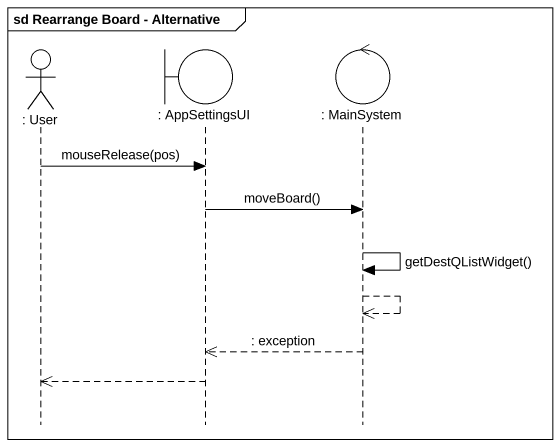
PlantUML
@startuml
mainframe sd Rearrange Board - Alternative
hide footbox
actor ": User" as User
boundary ": AppSettingsUI" as AppSettingsUI
control ": MainSystem" as MainSystem

User -> AppSettingsUI : mouseRelease(pos)
AppSettingsUI -> MainSystem : moveBoard()
MainSystem -> MainSystem : getDestQListWidget()
MainSystem -->> MainSystem
MainSystem -->> AppSettingsUI : : exception
AppSettingsUI -->> User
@enduml
